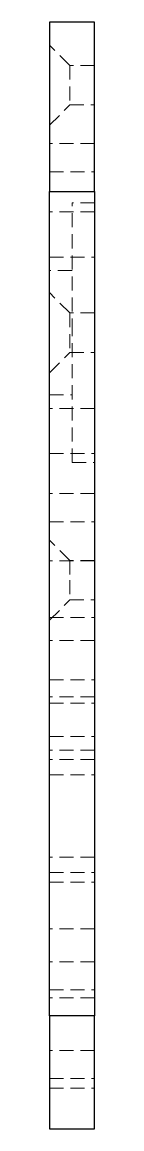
# Model space of a CAD drawing. Header units: millimetres. Extents: x 46 to 225, y 7 to 160.
# Drawn here: x 221 to 225, y 7 to 107 of the extents above.
import ezdxf

# ---------------------------------------------------------------- set-up
doc = ezdxf.new("R2010")
doc.units = ezdxf.units.MM
doc.linetypes.add('HIDDEN', pattern=[1.905, 1.27, -0.635])

msp = doc.modelspace()

# ---------------------------------------------------------------- linework, layer by layer
at = {"color": 7, "linetype": 'Continuous', "lineweight": 25}
for p, q in [((225.04, 107), (220.96, 107)), ((220.96, 107), (220.96, 91.69)), ((225.04, 91.69), (225.04, 107)), ((220.96, 17.2), (220.96, 91.69)), ((220.96, 91.69), (225.04, 91.69)), ((225.04, 91.69), (225.04, 17.2)), ((225.04, 17.2), (220.96, 17.2)), ((220.96, 17.2), (220.96, 7)), ((225.04, 7), (225.04, 17.2)), ((220.96, 7), (225.04, 7))]:
    msp.add_line(p, q, dxfattribs=at)
at = {"color": 7, "linetype": 'HIDDEN', "lineweight": 18}
for p, q in [((222.8, 103.09), (220.96, 104.93)), ((222.8, 103.09), (222.8, 99.52)), ((225.04, 103.09), (222.8, 103.09)), ((220.96, 97.68), (222.8, 99.52)), ((222.8, 99.52), (225.04, 99.52)), ((225.04, 96.03), (220.96, 96.03)), ((220.96, 93.48), (225.04, 93.48)), ((223, 78.94), (223, 90.67)), ((225.04, 90.67), (223, 90.67)), ((225.04, 89.86), (220.96, 89.86)), ((220.96, 85.77), (225.04, 85.77)), ((223, 84.55), (220.96, 84.55)), ((222.8, 80.72), (220.96, 82.56)), ((222.8, 80.72), (222.8, 77.15)), ((225.04, 80.72), (222.8, 80.72)), ((223, 67.2), (223, 78.94)), ((220.96, 75.32), (222.8, 77.15)), ((222.8, 77.15), (225.04, 77.15)), ((220.96, 73.33), (223, 73.33)), ((225.04, 72.1), (220.96, 72.1)), ((220.96, 68.02), (225.04, 68.02)), ((223, 67.2), (225.04, 67.2)), ((225.04, 64.4), (220.96, 64.4)), ((220.96, 61.85), (225.04, 61.85)), ((222.8, 58.36), (220.96, 60.19)), ((225.04, 58.32), (220.96, 58.32)), ((222.8, 58.36), (222.8, 56.57)), ((225.04, 58.36), (222.8, 58.36)), ((222.8, 56.57), (222.8, 54.79)), ((220.96, 52.95), (222.8, 54.79)), ((222.8, 54.79), (225.04, 54.79)), ((220.96, 53.22), (225.04, 53.22)), ((225.04, 51.13), (220.96, 51.13)), ((220.96, 47.56), (225.04, 47.56)), ((225.04, 46.03), (220.96, 46.03)), ((220.96, 45.46), (225.04, 45.46)), ((220.96, 42.46), (225.04, 42.46)), ((225.04, 41.23), (220.96, 41.23)), ((225.04, 40.36), (220.96, 40.36)), ((220.96, 38.99), (225.04, 38.99)), ((225.04, 31.54), (220.96, 31.54)), ((220.96, 30.16), (225.04, 30.16)), ((220.96, 29.29), (225.04, 29.29)), ((225.04, 25.06), (220.96, 25.06)), ((225.04, 22.1), (220.96, 22.1)), ((220.96, 19.55), (225.04, 19.55)), ((225.04, 18.83), (220.96, 18.83)), ((225.04, 14.09), (220.96, 14.09)), ((220.96, 11.54), (225.04, 11.54)), ((220.96, 10.67), (225.04, 10.67))]:
    msp.add_line(p, q, dxfattribs=at)

doc.saveas('drawing.dxf')
